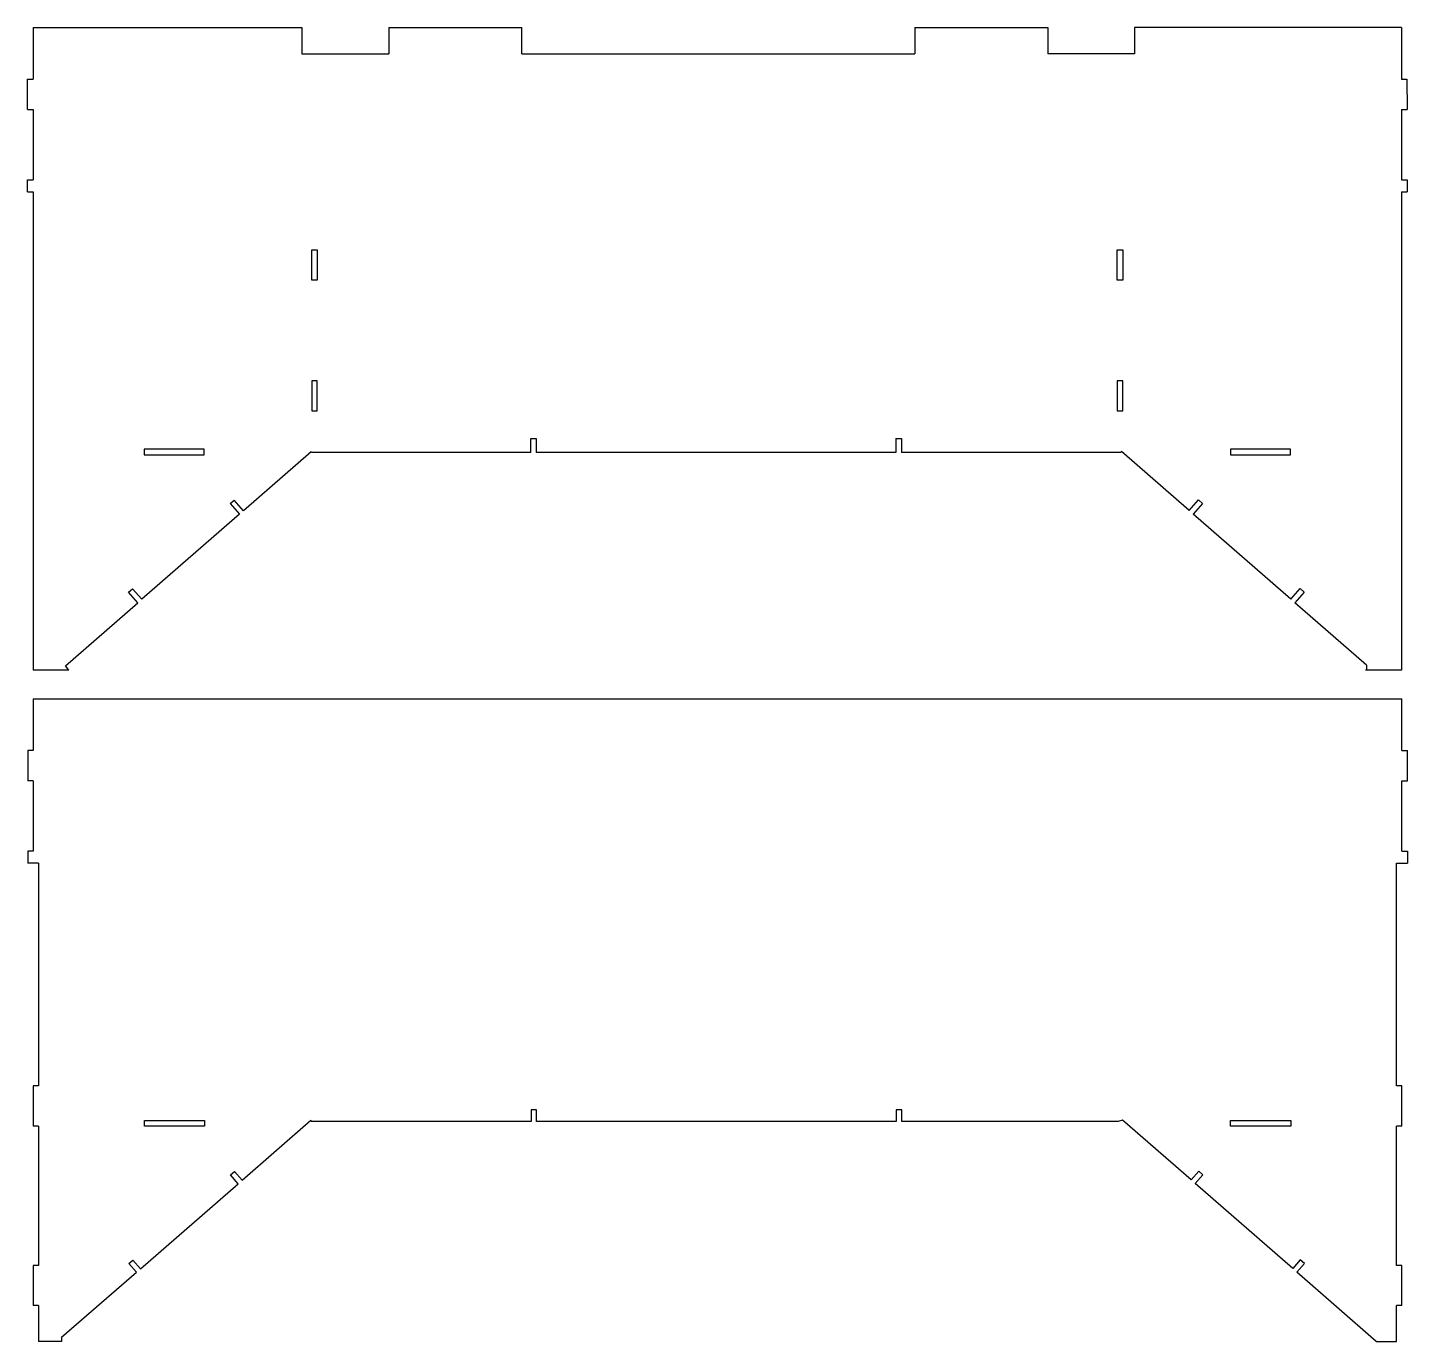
# Model space of a CAD drawing. Extents: x -1434 to 1434, y -966 to 966.
# Drawn here: x 267 to 807, y 452 to 966 of the extents above; entities that cross this region are included whole.
import ezdxf

# ---------------------------------------------------------------- set-up
doc = ezdxf.new("R2010")
doc.units = 0
doc.header["$MEASUREMENT"] = 0
doc.layers.get('0').update_dxf_attribs({"linetype": 'CONTINUOUS'})

msp = doc.modelspace()

# ---------------------------------------------------------------- linework, layer by layer
for p, q in [((269.07, 966.26), (269.07, 946.07)), ((269.07, 966.26), (374.36, 966.26)), ((374.36, 966.26), (374.36, 955.95)), ((408.36, 966.26), (460.44, 966.26)), ((408.36, 966.26), (408.36, 955.95)), ((460.44, 955.95), (460.44, 966.26)), ((614.27, 966.26), (666.35, 966.26)), ((614.27, 966.26), (614.27, 955.95)), ((666.35, 966.26), (666.35, 955.95)), ((804.91, 966.26), (700.35, 966.26)), ((700.35, 966.26), (700.35, 955.95)), ((804.91, 966.26), (804.91, 946.07)), ((374.36, 955.95), (408.36, 955.95)), ((460.44, 955.95), (614.27, 955.95)), ((700.35, 955.95), (666.35, 955.95)), ((266.93, 934.2), (266.93, 946.07)), ((266.93, 946.07), (269.07, 946.07)), ((804.91, 946.07), (807.01, 946.07)), ((807.01, 946.07), (807.03, 934.2)), ((266.93, 934.2), (269.07, 934.2)), ((269.07, 934.2), (269.07, 906.63)), ((804.91, 934.2), (807.03, 934.2)), ((804.91, 934.2), (804.91, 906.63)), ((266.93, 901.89), (266.93, 906.63)), ((266.93, 906.63), (269.07, 906.63)), ((804.91, 906.63), (807.03, 906.63)), ((807.03, 906.63), (807.03, 901.89)), ((266.93, 901.89), (269.12, 901.89)), ((269.12, 901.89), (269.12, 714.62)), ((804.91, 901.89), (807.03, 901.89)), ((804.91, 901.89), (804.91, 714.62)), ((378.22, 867.38), (378.22, 879.25)), ((378.22, 879.25), (380.36, 879.25)), ((380.36, 879.25), (380.36, 867.38)), ((693.6, 867.38), (693.6, 879.25)), ((693.6, 879.25), (695.75, 879.25)), ((695.75, 879.25), (695.75, 867.38)), ((380.36, 867.38), (378.22, 867.38)), ((695.75, 867.38), (693.6, 867.38)), ((380.36, 827.97), (378.22, 827.97)), ((378.22, 827.97), (378.22, 816.11)), ((380.36, 816.11), (380.36, 827.97)), ((693.6, 827.97), (693.6, 816.11)), ((695.75, 827.97), (693.6, 827.97)), ((695.75, 816.11), (695.75, 827.97)), ((378.22, 816.11), (380.36, 816.11)), ((693.6, 816.11), (695.75, 816.11)), ((463.93, 799.8), (463.93, 805.29)), ((463.93, 805.29), (466.05, 805.29)), ((466.05, 805.29), (466.05, 799.8)), ((606.94, 805.28), (609.07, 805.28)), ((606.94, 805.28), (606.94, 799.8)), ((609.07, 805.28), (609.07, 799.79)), ((336.1, 801.16), (312.53, 801.16)), ((312.53, 801.16), (312.53, 798.96)), ((336.1, 798.96), (336.1, 801.16)), ((377.94, 800.13), (351.46, 777.05)), ((377.94, 800.13), (378.23, 799.8)), ((463.93, 799.8), (378.23, 799.8)), ((606.94, 799.8), (466.05, 799.8)), ((694.85, 799.79), (609.07, 799.79)), ((695.2, 800.19), (694.85, 799.79)), ((721.71, 777.07), (695.2, 800.19)), ((737.86, 801.16), (737.86, 798.96)), ((761.43, 801.16), (737.86, 801.16)), ((761.43, 798.96), (761.43, 801.16)), ((312.53, 798.96), (336.1, 798.96)), ((737.86, 798.96), (761.43, 798.96)), ((346.25, 779.81), (347.85, 781.21)), ((346.25, 779.81), (349.85, 775.67)), ((351.46, 777.05), (347.85, 781.21)), ((721.71, 777.07), (725.35, 781.25)), ((726.95, 779.85), (723.32, 775.67)), ((725.35, 781.25), (726.95, 779.85)), ((349.85, 775.67), (311.67, 742.35)), ((761.51, 742.36), (723.32, 775.67)), ((306.45, 745.1), (308.05, 746.5)), ((308.05, 746.5), (311.67, 742.35)), ((761.51, 742.36), (765.15, 746.54)), ((765.15, 746.54), (766.75, 745.14)), ((281.72, 716.23), (310.07, 740.95)), ((310.07, 740.95), (306.45, 745.1)), ((766.75, 745.14), (763.11, 740.97)), ((791.18, 716.49), (763.11, 740.97)), ((283.12, 714.62), (269.12, 714.62)), ((283.12, 714.62), (281.72, 716.23)), ((281.99, 716.49), (281.99, 716.46)), ((791.18, 714.62), (790.83, 714.62)), ((791.18, 716.49), (791.18, 714.62)), ((804.91, 714.62), (791.18, 714.62)), ((269.12, 703.31), (269.12, 683.12)), ((269.12, 703.31), (805.01, 703.31)), ((805.01, 683.12), (805.01, 703.31)), ((266.99, 683.12), (266.99, 671.24)), ((269.12, 683.12), (266.99, 683.12)), ((805.01, 683.12), (807.19, 683.12)), ((807.19, 671.24), (807.19, 683.12)), ((269.12, 671.24), (266.99, 671.24)), ((269.12, 671.24), (269.12, 643.67)), ((805.01, 671.24), (807.19, 671.24)), ((805.01, 643.67), (805.01, 671.24)), ((266.99, 643.67), (266.99, 638.94)), ((269.12, 643.67), (266.99, 643.67)), ((805.01, 643.67), (807.19, 643.67)), ((807.19, 643.67), (807.19, 638.94)), ((271.26, 638.94), (266.99, 638.94)), ((271.26, 638.94), (271.26, 551.72)), ((802.88, 638.94), (807.19, 638.94)), ((802.88, 551.72), (802.88, 638.94)), ((269.12, 551.72), (269.12, 536)), ((271.26, 551.72), (269.12, 551.72)), ((805.01, 551.72), (802.88, 551.72)), ((805.01, 536), (805.01, 551.72)), ((466.16, 542.33), (464.04, 542.33)), ((464.04, 542.33), (464.04, 537.86)), ((466.16, 537.86), (466.16, 542.33)), ((609.18, 542.32), (607.05, 542.32)), ((607.05, 542.32), (607.05, 537.86)), ((609.18, 537.86), (609.18, 542.32)), ((271.26, 536), (269.12, 536)), ((271.26, 536), (271.26, 481.42)), ((312.64, 538.21), (336.21, 538.21)), ((312.64, 536), (312.64, 538.21)), ((336.21, 536), (312.64, 536)), ((336.21, 538.21), (336.21, 536)), ((350.93, 514.84), (377.77, 538.3)), ((377.77, 538.3), (378.15, 537.86)), ((464.04, 537.86), (378.15, 537.86)), ((607.05, 537.86), (466.16, 537.86)), ((693.96, 537.86), (609.18, 537.86)), ((695.65, 538.34), (693.96, 537.86)), ((722.51, 514.9), (695.65, 538.34)), ((737.97, 538.21), (761.54, 538.21)), ((737.97, 536), (737.97, 538.21)), ((761.54, 536), (737.97, 536)), ((761.54, 538.21), (761.54, 536)), ((805.01, 536), (802.88, 536)), ((802.88, 481.42), (802.88, 536)), ((311.13, 480.14), (349.32, 513.44)), ((346.36, 516.86), (347.96, 518.25)), ((349.32, 513.44), (346.36, 516.86)), ((347.96, 518.25), (350.93, 514.84)), ((725.46, 518.29), (722.51, 514.9)), ((724.11, 513.5), (727.06, 516.9)), ((762.29, 480.18), (724.11, 513.5)), ((727.06, 516.9), (725.46, 518.29)), ((269.12, 481.42), (269.12, 465.7)), ((271.26, 481.42), (269.12, 481.42)), ((306.55, 482.15), (308.16, 483.54)), ((309.53, 478.74), (306.55, 482.15)), ((308.16, 483.54), (311.13, 480.14)), ((765.26, 483.58), (762.29, 480.18)), ((763.89, 478.78), (766.86, 482.19)), ((766.86, 482.19), (765.26, 483.58)), ((805.01, 481.42), (802.88, 481.42)), ((805.01, 465.7), (805.01, 481.42)), ((280.25, 453.38), (309.53, 478.74)), ((794.95, 451.67), (763.89, 478.78)), ((271.26, 465.7), (269.12, 465.7)), ((271.26, 465.7), (271.26, 451.67)), ((805.01, 465.7), (802.88, 465.7)), ((802.88, 451.67), (802.88, 465.7)), ((280.25, 451.67), (271.26, 451.67)), ((280.25, 453.38), (280.25, 451.67)), ((794.95, 451.67), (802.88, 451.67))]:
    msp.add_line(p, q)

doc.saveas('drawing.dxf')
